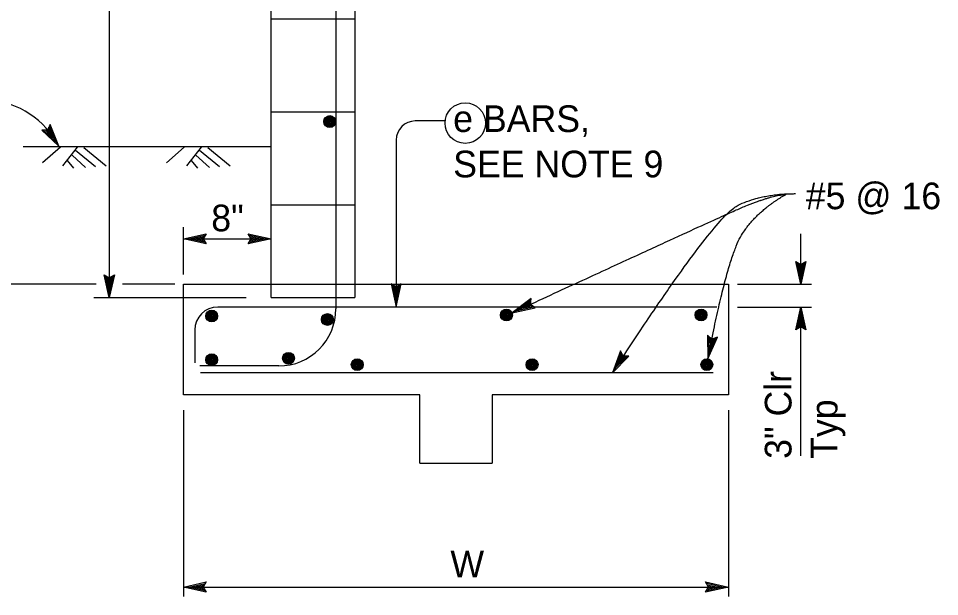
# Model space of a CAD drawing. Extents: x -894 to 866, y -472 to 714.
# Drawn here: x -727.8 to -486.1, y -247.7 to -95.9 of the extents above; entities that cross this region are included whole.
import ezdxf

# ---------------------------------------------------------------- set-up
doc = ezdxf.new("R2010")
doc.units = 0
for name, color, linetype in [('rd_PROFILE-OG', 7, 'Continuous'), ('str_Concrete-A', 7, 'Continuous'), ('str_Concrete-B', 7, 'Continuous'), ('str_Reinforcement-A', 7, 'Continuous'), ('str_Reinforcement-B', 7, 'Continuous'), ('str_Reinforcement-C', 7, 'Continuous'), ('str_Text-A', 7, 'Continuous')]:
    doc.layers.add(name, color=color, linetype=linetype)

msp = doc.modelspace()

# ---------------------------------------------------------------- linework, layer by layer
at = {"layer": 'rd_PROFILE-OG'}
for p, q in [((-661.55, -129.67), (-726.59, -129.67)), ((-716.84, -129.71), (-721.48, -133.83)), ((-712.45, -129.74), (-716.27, -134.6)), ((-712.82, -130.47), (-707.58, -134.78)), ((-710.66, -129.76), (-704.8, -134.58)), ((-684.32, -129.71), (-688.96, -133.83)), ((-679.93, -129.74), (-683.75, -134.6)), ((-680.3, -130.47), (-675.06, -134.78)), ((-678.14, -129.76), (-672.28, -134.58)), ((-713.78, -131.81), (-710.2, -135.07)), ((-681.26, -131.81), (-677.68, -135.07)), ((-715.05, -133.2), (-713.37, -135.26)), ((-682.53, -133.2), (-680.85, -135.26))]:
    msp.add_line(p, q, dxfattribs=at)
msp.add_lwpolyline([(-661.55, -129.67), (-726.59, -129.67)], dxfattribs=at)
at = {"layer": 'str_Concrete-A'}
for p, q in [((-661.55, -169.19), (-661.55, 52.31)), ((-639.55, 52.31), (-639.55, -169.19)), ((-684.55, -165.69), (-541.55, -165.69)), ((-684.55, -194.69), (-684.55, -165.69)), ((-541.55, -165.69), (-541.55, -194.69)), ((-661.55, -169.19), (-639.55, -169.19)), ((-622.55, -194.69), (-684.55, -194.69)), ((-622.55, -212.69), (-622.55, -194.69)), ((-541.55, -194.69), (-603.55, -194.69)), ((-603.55, -194.69), (-603.55, -212.69)), ((-622.55, -212.69), (-603.55, -212.69))]:
    msp.add_line(p, q, dxfattribs=at)
at = {"layer": 'str_Concrete-B'}
for p, q in [((-661.55, -96.07), (-639.55, -96.07)), ((-661.55, -120.44), (-639.55, -120.44)), ((-661.55, -144.82), (-639.55, -144.82))]:
    msp.add_line(p, q, dxfattribs=at)
at = {"layer": 'str_Reinforcement-A'}
for centre, radius in [((-646.15, -122.99), 1.56), ((-646.15, -122.99), 1.37), ((-646.15, -122.99), 1.19), ((-646.15, -122.99), 1), ((-646.15, -122.99), 0.812), ((-646.15, -122.99), 0.625), ((-646.15, -122.99), 0.437), ((-646.15, -122.99), 0.187), ((-677.12, -174.04), 1.56), ((-677.12, -174.04), 1.37), ((-677.12, -174.04), 1.19), ((-677.12, -174.04), 1), ((-677.12, -174.04), 0.812), ((-677.12, -174.04), 0.625), ((-677.12, -174.04), 0.437), ((-677.12, -174.04), 0.187), ((-646.75, -174.95), 1.56), ((-646.75, -174.95), 1.37), ((-646.75, -174.95), 1.19), ((-646.75, -174.95), 1), ((-599.78, -173.78), 1.56), ((-599.78, -173.78), 1.37), ((-599.78, -173.78), 1.19), ((-599.78, -173.78), 1), ((-599.78, -173.78), 0.812), ((-599.78, -173.78), 0.625), ((-599.78, -173.78), 0.437), ((-599.78, -173.78), 0.187), ((-548.73, -173.76), 1.56), ((-548.73, -173.76), 1.37), ((-548.73, -173.76), 1.19), ((-548.73, -173.76), 1), ((-548.73, -173.76), 0.812), ((-548.73, -173.76), 0.625), ((-548.73, -173.76), 0.437), ((-548.73, -173.76), 0.187), ((-646.75, -174.95), 0.812), ((-646.75, -174.95), 0.625), ((-646.75, -174.95), 0.437), ((-646.75, -174.95), 0.187), ((-656.97, -185.13), 1.56), ((-677.12, -185.51), 1.56), ((-677.12, -185.51), 1.37), ((-677.12, -185.51), 1.19), ((-677.12, -185.51), 1), ((-677.12, -185.51), 0.812), ((-677.12, -185.51), 0.625), ((-677.12, -185.51), 0.437), ((-677.12, -185.51), 0.187), ((-656.97, -185.13), 1.37), ((-656.97, -185.13), 1.19), ((-656.97, -185.13), 1), ((-656.97, -185.13), 0.812), ((-656.97, -185.13), 0.625), ((-656.97, -185.13), 0.437), ((-656.97, -185.13), 0.187), ((-638.93, -186.8), 1.56), ((-638.93, -186.8), 1.37), ((-638.93, -186.8), 1.19), ((-638.93, -186.8), 1), ((-638.93, -186.8), 0.812), ((-593.06, -186.8), 1.56), ((-593.06, -186.8), 1.56), ((-593.06, -186.8), 1.56), ((-593.06, -186.8), 1.56), ((-593.06, -186.8), 1.37), ((-593.06, -186.8), 1.37), ((-593.06, -186.8), 1.37), ((-593.06, -186.8), 1.37), ((-593.06, -186.8), 1.19), ((-593.06, -186.8), 1.19), ((-593.06, -186.8), 1.19), ((-593.06, -186.8), 1.19), ((-593.06, -186.8), 1), ((-593.06, -186.8), 1), ((-593.06, -186.8), 1), ((-593.06, -186.8), 1), ((-593.06, -186.8), 0.812), ((-593.06, -186.8), 0.812), ((-593.06, -186.8), 0.812), ((-593.06, -186.8), 0.812), ((-547.2, -186.8), 1.56), ((-547.2, -186.8), 1.56), ((-547.2, -186.8), 1.56), ((-547.2, -186.8), 1.37), ((-547.2, -186.8), 1.37), ((-547.2, -186.8), 1.37), ((-547.2, -186.8), 1.19), ((-547.2, -186.8), 1.19), ((-547.2, -186.8), 1.19), ((-547.2, -186.8), 1), ((-547.2, -186.8), 1), ((-547.2, -186.8), 1), ((-547.2, -186.8), 0.812), ((-547.2, -186.8), 0.812), ((-547.2, -186.8), 0.812), ((-638.93, -186.8), 0.625), ((-638.93, -186.8), 0.437), ((-638.93, -186.8), 0.187), ((-593.06, -186.8), 0.625), ((-593.06, -186.8), 0.625), ((-593.06, -186.8), 0.625), ((-593.06, -186.8), 0.625), ((-593.06, -186.8), 0.437), ((-593.06, -186.8), 0.437), ((-593.06, -186.8), 0.437), ((-593.06, -186.8), 0.437), ((-593.06, -186.8), 0.187), ((-593.06, -186.8), 0.187), ((-593.06, -186.8), 0.187), ((-593.06, -186.8), 0.187), ((-547.2, -186.8), 0.625), ((-547.2, -186.8), 0.625), ((-547.2, -186.8), 0.625), ((-547.2, -186.8), 0.437), ((-547.2, -186.8), 0.437), ((-547.2, -186.8), 0.437), ((-547.2, -186.8), 0.187), ((-547.2, -186.8), 0.187), ((-547.2, -186.8), 0.187)]:
    msp.add_circle(centre, radius, dxfattribs=at)
at = {"layer": 'str_Reinforcement-B'}
for p, q in [((-544.55, -171.69), (-675.55, -171.69)), ((-681.55, -177.69), (-681.55, -186.3)), ((-545.55, -188.93), (-680.05, -188.93))]:
    msp.add_line(p, q, dxfattribs=at)
msp.add_arc((-675.55, -177.69), 6, 90, 180, dxfattribs=at)
at = {"layer": 'str_Reinforcement-C'}
for p, q in [((-644.55, 44.15), (-644.55, -172.13)), ((-659.55, -187.13), (-680.23, -187.13))]:
    msp.add_line(p, q, dxfattribs=at)
msp.add_arc((-659.55, -172.13), 15, 270, 360, dxfattribs=at)
at = {"layer": 'str_Text-A'}
for p, q in [((-703.99, 47.31), (-703.99, -169.19)), ((-615.8, -122.84), (-623.71, -122.84)), ((-720.13, -125.15), (-721.69, -125.24)), ((-721.69, -125.24), (-721.69, -125.24)), ((-721.69, -125.24), (-717.21, -129.46)), ((-721.28, -125.22), (-717.99, -128.31)), ((-720.85, -125.21), (-718.77, -127.17)), ((-720.46, -125.17), (-719.54, -126.03)), ((-719.48, -123.74), (-720.13, -125.15)), ((-719.54, -126.03), (-720, -124.88)), ((-718.77, -127.17), (-719.83, -124.48)), ((-717.99, -128.3), (-719.65, -124.14)), ((-717.21, -129.46), (-719.48, -123.74)), ((-719.48, -123.74), (-719.48, -123.74)), ((-628.71, -127.84), (-628.71, -171.69)), ((-717.21, -129.46), (-717.21, -129.46)), ((-684.55, -163.16), (-684.55, -150.75)), ((-684.55, -153.76), (-678.54, -152.43)), ((-684.55, -153.76), (-661.55, -153.76)), ((-678.55, -155.1), (-684.55, -153.76)), ((-684.55, -153.76), (-684.55, -153.76)), ((-678.76, -154.74), (-683.17, -153.76)), ((-683.15, -153.76), (-678.78, -152.79)), ((-681.78, -153.76), (-678.96, -153.14)), ((-679, -154.38), (-681.78, -153.76)), ((-680.4, -153.76), (-679.19, -153.49)), ((-679.17, -154.04), (-680.4, -153.76)), ((-678.55, -152.43), (-679.35, -153.76)), ((-679.35, -153.76), (-678.55, -155.1)), ((-678.55, -152.43), (-678.55, -152.43)), ((-666.75, -153.76), (-667.55, -152.42)), ((-667.55, -152.42), (-667.55, -152.42)), ((-667.55, -152.42), (-661.55, -153.76)), ((-661.55, -153.76), (-667.55, -155.09)), ((-667.55, -155.09), (-666.75, -153.76)), ((-667.33, -152.78), (-662.92, -153.76)), ((-662.94, -153.76), (-667.31, -154.73)), ((-664.31, -153.76), (-667.13, -154.38)), ((-667.09, -153.14), (-664.31, -153.76)), ((-666.92, -153.48), (-665.69, -153.76)), ((-665.69, -153.76), (-666.9, -154.02)), ((-661.55, -153.76), (-661.55, -153.76)), ((-522.55, -165.69), (-522.55, -152.45)), ((-678.55, -155.1), (-678.55, -155.1)), ((-667.55, -155.09), (-667.55, -155.09)), ((-522.55, -165.69), (-523.88, -159.69)), ((-523.88, -159.69), (-523.88, -159.69)), ((-523.88, -159.69), (-522.55, -160.49)), ((-522.55, -164.3), (-523.52, -159.93)), ((-522.54, -162.93), (-523.17, -160.1)), ((-522.54, -161.55), (-522.81, -160.34)), ((-522.55, -160.49), (-521.21, -159.69)), ((-521.21, -159.69), (-522.55, -165.69)), ((-521.56, -159.91), (-522.55, -164.31)), ((-521.92, -160.14), (-522.54, -162.93)), ((-522.27, -160.32), (-522.54, -161.55)), ((-521.21, -159.69), (-521.21, -159.69)), ((-703.99, -169.19), (-705.32, -163.19)), ((-705.32, -163.19), (-705.32, -163.19)), ((-705.32, -163.19), (-703.99, -163.99)), ((-703.99, -167.8), (-704.96, -163.43)), ((-703.99, -166.43), (-704.61, -163.6)), ((-703.99, -165.05), (-704.26, -163.84)), ((-703.99, -163.99), (-702.65, -163.19)), ((-702.65, -163.19), (-703.99, -169.19)), ((-703.01, -163.41), (-703.99, -167.81)), ((-703.37, -163.64), (-703.99, -166.43)), ((-703.71, -163.82), (-703.99, -165.05)), ((-702.65, -163.19), (-702.65, -163.19)), ((-707.47, -165.69), (-750.16, -165.69)), ((-686.84, -165.69), (-700.54, -165.69)), ((-628.71, -166.42), (-630.05, -165.62)), ((-630.05, -165.62), (-630.05, -165.62)), ((-630.05, -165.62), (-628.71, -171.62)), ((-629.7, -165.84), (-628.71, -170.24)), ((-629.34, -166.07), (-628.71, -168.86)), ((-628.99, -166.25), (-628.71, -167.48)), ((-628.71, -171.62), (-627.38, -165.62)), ((-627.38, -165.62), (-628.71, -166.42)), ((-628.71, -170.23), (-627.74, -165.86)), ((-628.71, -168.86), (-628.09, -166.03)), ((-628.71, -167.48), (-628.45, -166.27)), ((-627.38, -165.62), (-627.38, -165.62)), ((-539.15, -165.69), (-519.78, -165.69)), ((-522.55, -165.69), (-522.55, -165.69)), ((-708.02, -169.19), (-668.08, -169.19)), ((-703.99, -169.19), (-703.99, -169.19)), ((-593.33, -169.45), (-598.24, -173.16)), ((-593.38, -169.87), (-596.98, -172.58)), ((-593.45, -170.29), (-595.73, -172.01)), ((-595.73, -172.01), (-592.89, -171.41)), ((-593.46, -170.68), (-594.47, -171.44)), ((-594.47, -171.44), (-593.26, -171.18)), ((-593.51, -171), (-593.33, -169.45)), ((-592.23, -171.88), (-593.51, -171)), ((-593.33, -169.45), (-593.33, -169.45)), ((-628.71, -171.62), (-628.71, -171.62)), ((-598.24, -173.16), (-592.23, -171.88)), ((-598.24, -173.16), (-598.24, -173.16)), ((-596.97, -172.58), (-592.59, -171.65)), ((-592.23, -171.88), (-592.23, -171.88)), ((-539.15, -171.69), (-519.78, -171.69)), ((-523.89, -177.69), (-522.55, -171.69)), ((-523.53, -177.48), (-522.55, -173.07)), ((-522.55, -210.69), (-522.55, -171.69)), ((-522.55, -171.69), (-522.55, -171.69)), ((-522.55, -171.69), (-521.22, -177.69)), ((-522.54, -173.08), (-521.58, -177.46)), ((-523.17, -177.24), (-522.55, -174.46)), ((-522.82, -177.07), (-522.55, -175.84)), ((-522.55, -174.46), (-521.92, -177.28)), ((-522.55, -175.84), (-522.28, -177.05)), ((-522.55, -176.89), (-523.89, -177.69)), ((-523.89, -177.69), (-523.89, -177.69)), ((-521.22, -177.69), (-522.55, -176.89)), ((-521.22, -177.69), (-521.22, -177.69)), ((-545.89, -180.15), (-547.05, -179.1)), ((-547.05, -179.1), (-547.05, -179.1)), ((-547.05, -179.1), (-546.91, -185.25)), ((-546.91, -185.25), (-544.43, -179.62)), ((-546.74, -179.38), (-546.64, -183.89)), ((-546.64, -183.88), (-544.83, -179.78)), ((-546.44, -179.68), (-546.37, -182.54)), ((-546.37, -182.54), (-545.21, -179.89)), ((-546.13, -179.92), (-546.1, -181.18)), ((-546.1, -181.18), (-545.6, -180.05)), ((-544.43, -179.62), (-545.89, -180.15)), ((-544.43, -179.62), (-544.43, -179.62)), ((-569.9, -183.15), (-571.98, -188.93)), ((-569.72, -183.52), (-571.24, -187.77)), ((-569.2, -184.54), (-569.9, -183.15)), ((-569.9, -183.15), (-569.9, -183.15)), ((-571.98, -188.93), (-567.65, -184.58)), ((-571.23, -187.76), (-568.08, -184.58)), ((-569.54, -183.91), (-570.5, -186.6)), ((-570.5, -186.6), (-568.46, -184.55)), ((-569.34, -184.25), (-569.77, -185.43)), ((-569.77, -185.43), (-568.89, -184.55)), ((-567.65, -184.58), (-569.2, -184.54)), ((-567.65, -184.58), (-567.65, -184.58)), ((-546.91, -185.25), (-546.91, -185.25)), ((-571.98, -188.93), (-571.98, -188.93)), ((-684.55, -198.72), (-684.55, -247.68)), ((-541.55, -198.72), (-541.55, -247.68)), ((-684.55, -245.18), (-678.54, -243.84)), ((-678.55, -243.84), (-679.35, -245.18)), ((-678.55, -243.84), (-678.55, -243.84)), ((-546.75, -245.18), (-547.55, -243.83)), ((-547.55, -243.83), (-547.55, -243.83)), ((-547.55, -243.83), (-541.55, -245.18)), ((-684.55, -245.18), (-541.55, -245.18)), ((-678.55, -246.51), (-684.55, -245.18)), ((-684.55, -245.18), (-684.55, -245.18)), ((-678.76, -246.16), (-683.17, -245.18)), ((-683.15, -245.17), (-678.78, -244.2)), ((-681.78, -245.18), (-678.96, -244.55)), ((-679, -245.8), (-681.78, -245.18)), ((-680.4, -245.18), (-679.19, -244.91)), ((-679.17, -245.45), (-680.4, -245.18)), ((-679.35, -245.18), (-678.55, -246.51)), ((-678.55, -246.51), (-678.55, -246.51)), ((-541.55, -245.18), (-547.55, -246.5)), ((-547.55, -246.5), (-546.75, -245.18)), ((-547.55, -246.5), (-547.55, -246.5)), ((-547.33, -244.19), (-542.93, -245.17)), ((-542.94, -245.18), (-547.31, -246.15)), ((-544.31, -245.17), (-547.13, -245.8)), ((-547.09, -244.55), (-544.31, -245.17)), ((-546.92, -244.9), (-545.69, -245.17)), ((-545.69, -245.17), (-546.9, -245.44)), ((-541.55, -245.18), (-541.55, -245.18))]:
    msp.add_line(p, q, dxfattribs=at)
msp.add_circle((-610.58, -123.4), 5.32, dxfattribs=at)
for centre, radius, start, end in [((-737.76, -140.4), 23.28, 28.0529, 84.5669), ((-623.71, -127.84), 5, 90, 180)]:
    msp.add_arc(centre, radius, start, end, dxfattribs=at)
for points in [[(-598.24, -173.16), (-549.08, -150.47), (-531.13, -142.48), (-526.43, -142.09)], [(-571.98, -188.93), (-545.42, -148.22), (-532.96, -141.92), (-523.9, -141.92)], [(-546.91, -185.28), (-541.81, -158.65), (-534.11, -146.49), (-526.43, -142.09)]]:
    msp.add_open_spline(points, degree=2, dxfattribs=at)

# ---------------------------------------------------------------- texts
for s, p in [('e BARS,', (-613.76, -125.74)), ('SEE NOTE 9', (-613.76, -137.64)), ('#5 @ 16', (-521.25, -146)), ('8"', (-677.24, -151.8)), ('W', (-614.49, -242.66))]:
    msp.add_text(s, height=7, dxfattribs=at).set_placement(p)
for s, p in [('3" Clr', (-524.99, -211.53)), ('Typ', (-512.93, -211.53))]:
    msp.add_text(s, height=7, rotation=90, dxfattribs=at).set_placement(p)

doc.saveas('drawing.dxf')
